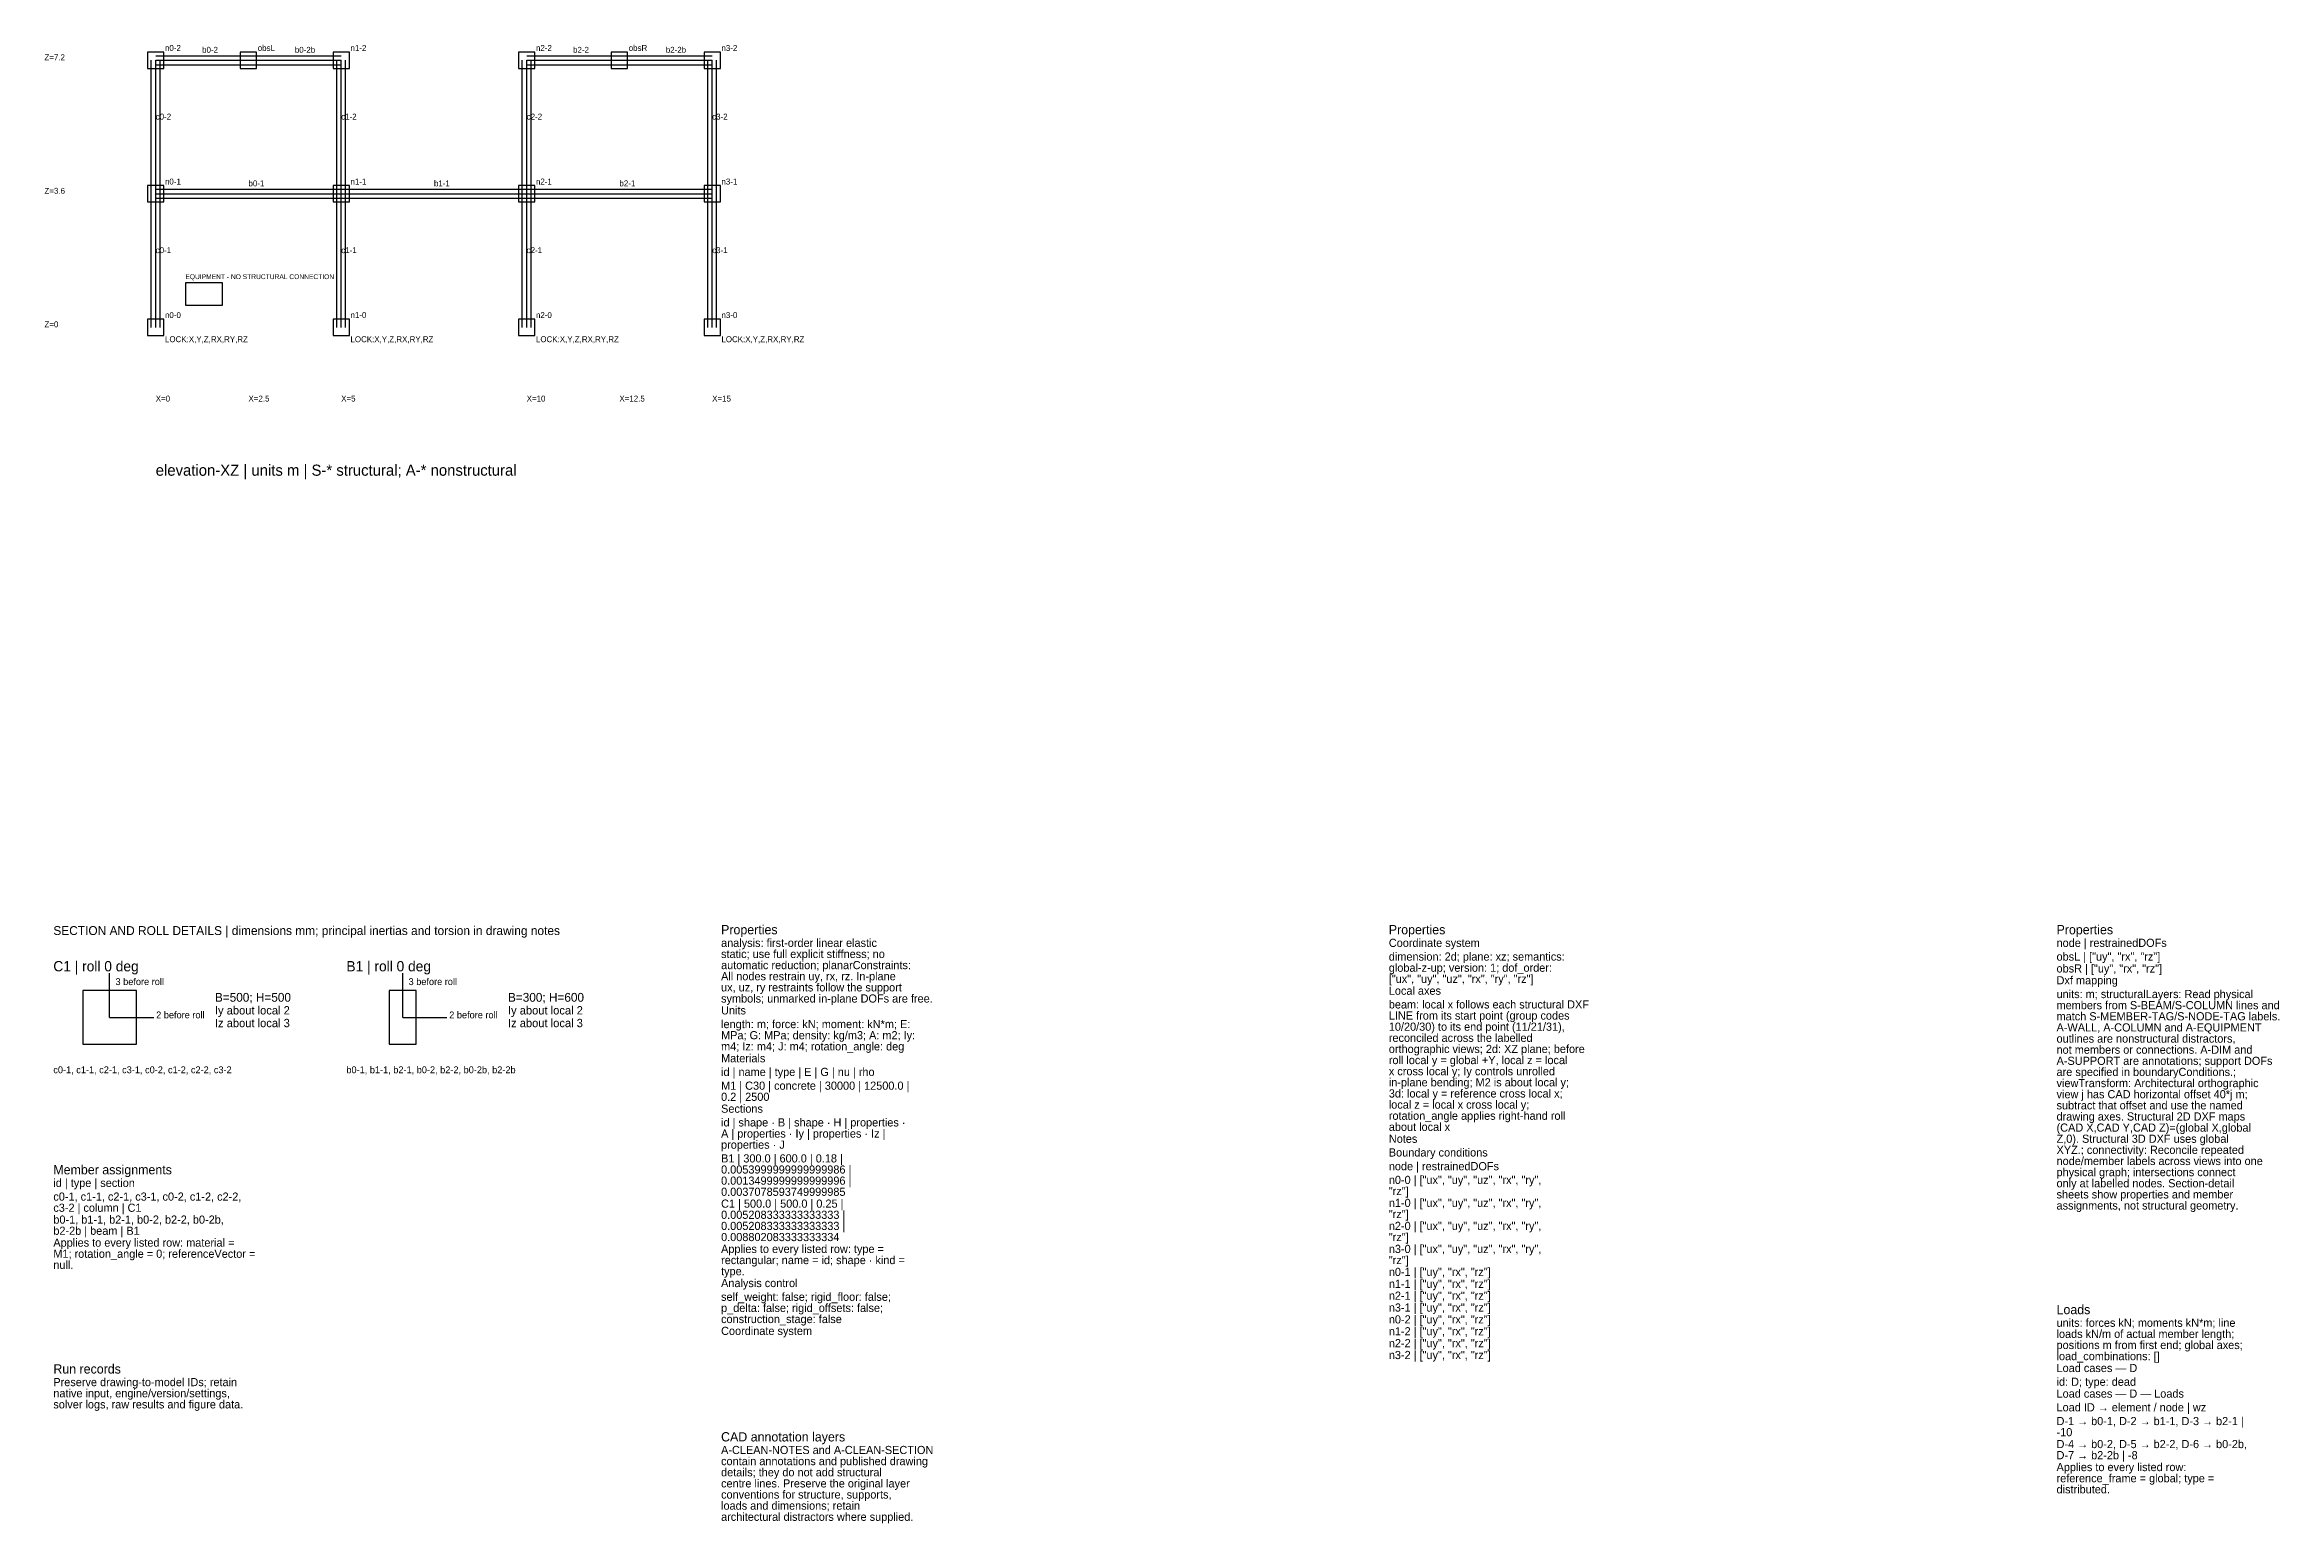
# Model space of a CAD drawing. Extents: x -3 to 57.2, y -32.2 to 7.6.
import ezdxf

# ---------------------------------------------------------------- set-up
doc = ezdxf.new("R2010")
doc.units = 0

msp = doc.modelspace()

# ---------------------------------------------------------------- linework, layer by layer
at = {"layer": 'A-CLEAN-SECTION'}
for p, q in [((-1.242, -18.6), (-1.242, -17.412)), ((6.658, -18.6), (6.658, -17.412)), ((-0.516, -17.874), (-1.968, -17.874)), ((-1.968, -17.874), (-1.968, -19.326)), ((-0.516, -19.326), (-0.516, -17.874)), ((7.021, -17.874), (6.295, -17.874)), ((6.295, -17.874), (6.295, -19.326)), ((7.021, -19.326), (7.021, -17.874)), ((-1.242, -18.6), (-0.054, -18.6)), ((6.658, -18.6), (7.846, -18.6)), ((-1.968, -19.326), (-0.516, -19.326)), ((6.295, -19.326), (7.021, -19.326))]:
    msp.add_line(p, q, dxfattribs=at)
at = {"layer": 'A-COLUMN'}
for p, q in [((0.22, 7.42), (-0.22, 7.42)), ((-0.22, 7.42), (-0.22, 6.98)), ((0.22, 6.98), (0.22, 7.42)), ((2.72, 7.42), (2.28, 7.42)), ((2.28, 7.42), (2.28, 6.98)), ((2.72, 6.98), (2.72, 7.42)), ((5.22, 7.42), (4.78, 7.42)), ((4.78, 7.42), (4.78, 6.98)), ((5.22, 6.98), (5.22, 7.42)), ((10.22, 7.42), (9.78, 7.42)), ((9.78, 7.42), (9.78, 6.98)), ((10.22, 6.98), (10.22, 7.42)), ((12.72, 7.42), (12.28, 7.42)), ((12.28, 7.42), (12.28, 6.98)), ((12.72, 6.98), (12.72, 7.42)), ((15.22, 7.42), (14.78, 7.42)), ((14.78, 7.42), (14.78, 6.98)), ((15.22, 6.98), (15.22, 7.42)), ((-0.22, 6.98), (0.22, 6.98)), ((2.28, 6.98), (2.72, 6.98)), ((4.78, 6.98), (5.22, 6.98)), ((9.78, 6.98), (10.22, 6.98)), ((12.28, 6.98), (12.72, 6.98)), ((14.78, 6.98), (15.22, 6.98)), ((0.22, 3.82), (-0.22, 3.82)), ((-0.22, 3.82), (-0.22, 3.38)), ((0.22, 3.38), (0.22, 3.82)), ((5.22, 3.82), (4.78, 3.82)), ((4.78, 3.82), (4.78, 3.38)), ((5.22, 3.38), (5.22, 3.82)), ((10.22, 3.82), (9.78, 3.82)), ((9.78, 3.82), (9.78, 3.38)), ((10.22, 3.38), (10.22, 3.82)), ((15.22, 3.82), (14.78, 3.82)), ((14.78, 3.82), (14.78, 3.38)), ((15.22, 3.38), (15.22, 3.82)), ((-0.22, 3.38), (0.22, 3.38)), ((4.78, 3.38), (5.22, 3.38)), ((9.78, 3.38), (10.22, 3.38)), ((14.78, 3.38), (15.22, 3.38)), ((0.22, 0.22), (-0.22, 0.22)), ((-0.22, 0.22), (-0.22, -0.22)), ((0.22, -0.22), (0.22, 0.22)), ((5.22, 0.22), (4.78, 0.22)), ((4.78, 0.22), (4.78, -0.22)), ((5.22, -0.22), (5.22, 0.22)), ((10.22, 0.22), (9.78, 0.22)), ((9.78, 0.22), (9.78, -0.22)), ((10.22, -0.22), (10.22, 0.22)), ((15.22, 0.22), (14.78, 0.22)), ((14.78, 0.22), (14.78, -0.22)), ((15.22, -0.22), (15.22, 0.22)), ((-0.22, -0.22), (0.22, -0.22)), ((4.78, -0.22), (5.22, -0.22)), ((9.78, -0.22), (10.22, -0.22)), ((14.78, -0.22), (15.22, -0.22))]:
    msp.add_line(p, q, dxfattribs=at)
at = {"layer": 'A-EQUIPMENT'}
for p, q in [((1.8, 1.2), (0.8, 1.2)), ((0.8, 1.2), (0.8, 0.6)), ((1.8, 0.6), (1.8, 1.2)), ((0.8, 0.6), (1.8, 0.6))]:
    msp.add_line(p, q, dxfattribs=at)
at = {"layer": 'A-WALL'}
for p, q in [((0, 7.32), (2.5, 7.32)), ((2.5, 7.32), (5, 7.32)), ((10, 7.32), (12.5, 7.32)), ((12.5, 7.32), (15, 7.32)), ((-0.12, 3.6), (-0.12, 7.2)), ((0, 7.08), (2.5, 7.08)), ((0.12, 3.6), (0.12, 7.2)), ((2.5, 7.08), (5, 7.08)), ((4.88, 3.6), (4.88, 7.2)), ((5.12, 3.6), (5.12, 7.2)), ((9.88, 3.6), (9.88, 7.2)), ((10, 7.08), (12.5, 7.08)), ((10.12, 3.6), (10.12, 7.2)), ((12.5, 7.08), (15, 7.08)), ((14.88, 3.6), (14.88, 7.2)), ((15.12, 3.6), (15.12, 7.2)), ((0, 3.72), (5, 3.72)), ((5, 3.72), (10, 3.72)), ((10, 3.72), (15, 3.72)), ((-0.12, 0), (-0.12, 3.6)), ((0, 3.48), (5, 3.48)), ((0.12, 0), (0.12, 3.6)), ((4.88, 0), (4.88, 3.6)), ((5, 3.48), (10, 3.48)), ((5.12, 0), (5.12, 3.6)), ((9.88, 0), (9.88, 3.6)), ((10, 3.48), (15, 3.48)), ((10.12, 0), (10.12, 3.6)), ((14.88, 0), (14.88, 3.6)), ((15.12, 0), (15.12, 3.6))]:
    msp.add_line(p, q, dxfattribs=at)
at = {"layer": 'S-BEAM'}
for p, q in [((0, 7.2), (2.5, 7.2)), ((2.5, 7.2), (5, 7.2)), ((10, 7.2), (12.5, 7.2)), ((12.5, 7.2), (15, 7.2)), ((0, 3.6), (5, 3.6)), ((5, 3.6), (10, 3.6)), ((10, 3.6), (15, 3.6))]:
    msp.add_line(p, q, dxfattribs=at)
at = {"layer": 'S-COLUMN'}
for p, q in [((0, 3.6), (0, 7.2)), ((5, 3.6), (5, 7.2)), ((10, 3.6), (10, 7.2)), ((15, 3.6), (15, 7.2)), ((0, 0), (0, 3.6)), ((5, 0), (5, 3.6)), ((10, 0), (10, 3.6)), ((15, 0), (15, 3.6))]:
    msp.add_line(p, q, dxfattribs=at)

# ---------------------------------------------------------------- texts
at = {"layer": 'A-CLEAN-NOTES'}
for s, height, p in [('Properties', 0.25, (15.24, -16.36)), ('Properties', 0.25, (33.24, -16.36)), ('Properties', 0.25, (51.24, -16.36)), ('static; use full explicit stiffness; no', 0.22, (15.24, -17)), ('analysis: first-order linear elastic', 0.22, (15.24, -16.7)), ('dimension: 2d; plane: xz; semantics:', 0.22, (33.24, -17.07)), ('Coordinate system', 0.22, (33.24, -16.7)), ('obsL | ["uy", "rx", "rz"]', 0.22, (51.24, -17.07)), ('node | restrainedDOFs', 0.22, (51.24, -16.7)), ('All nodes restrain uy, rx, rz. In-plane', 0.22, (15.24, -17.6)), ('automatic reduction; planarConstraints:', 0.22, (15.24, -17.3)), ('global-z-up; version: 1; dof_order:', 0.22, (33.24, -17.37)), ('["ux", "uy", "uz", "rx", "ry", "rz"]', 0.22, (33.24, -17.67)), ('obsR | ["uy", "rx", "rz"]', 0.22, (51.24, -17.39)), ('symbols; unmarked in-plane DOFs are free.', 0.22, (15.24, -18.2)), ('ux, uz, ry restraints follow the support', 0.22, (15.24, -17.9)), ('Local axes', 0.22, (33.24, -17.99)), ('units: m; structuralLayers: Read physical', 0.22, (51.24, -18.08)), ('Dxf mapping', 0.22, (51.24, -17.71)), ('length: m; force: kN; moment: kN*m; E:', 0.22, (15.24, -18.89)), ('Units', 0.22, (15.24, -18.52)), ('beam: local x follows each structural DXF', 0.22, (33.24, -18.36)), ('LINE from its start point (group codes', 0.22, (33.24, -18.66)), ('members from S-BEAM/S-COLUMN lines and', 0.22, (51.24, -18.38)), ('match S-MEMBER-TAG/S-NODE-TAG labels.', 0.22, (51.24, -18.68)), ('m4; Iz: m4; J: m4; rotation_angle: deg', 0.22, (15.24, -19.49)), ('MPa; G: MPa; density: kg/m3; A: m2; Iy:', 0.22, (15.24, -19.19)), ('reconciled across the labelled', 0.22, (33.24, -19.26)), ('10/20/30) to its end point (11/21/31),', 0.22, (33.24, -18.96)), ('A-WALL, A-COLUMN and A-EQUIPMENT', 0.22, (51.24, -18.98)), ('outlines are nonstructural distractors,', 0.22, (51.24, -19.28)), ('Materials', 0.22, (15.24, -19.81)), ('orthographic views; 2d: XZ plane; before', 0.22, (33.24, -19.56)), ('roll local y = global +Y, local z = local', 0.22, (33.24, -19.86)), ('A-SUPPORT are annotations; support DOFs', 0.22, (51.24, -19.88)), ('not members or connections. A-DIM and', 0.22, (51.24, -19.58)), ('id | name | type | E | G | nu | rho', 0.22, (15.24, -20.18)), ('M1 | C30 | concrete | 30000 | 12500.0 |', 0.22, (15.24, -20.55)), ('x cross local y; Iy controls unrolled', 0.22, (33.24, -20.16)), ('in-plane bending; M2 is about local y;', 0.22, (33.24, -20.46)), ('viewTransform: Architectural orthographic', 0.22, (51.24, -20.48)), ('are specified in boundaryConditions.;', 0.22, (51.24, -20.18)), ('0.2 | 2500', 0.22, (15.24, -20.85)), ('Sections', 0.22, (15.24, -21.17)), ('3d: local y = reference cross local x;', 0.22, (33.24, -20.76)), ('local z = local x cross local y;', 0.22, (33.24, -21.06)), ('view j has CAD horizontal offset 40*j m;', 0.22, (51.24, -20.78)), ('subtract that offset and use the named', 0.22, (51.24, -21.08)), ('A | properties · Iy | properties · Iz |', 0.22, (15.24, -21.84)), ('id | shape · B | shape · H | properties ·', 0.22, (15.24, -21.54)), ('about local x', 0.22, (33.24, -21.66)), ('rotation_angle applies right-hand roll', 0.22, (33.24, -21.36)), ('drawing axes. Structural 2D DXF maps', 0.22, (51.24, -21.38)), ('(CAD X,CAD Y,CAD Z)=(global X,global', 0.22, (51.24, -21.68)), ('properties · J', 0.22, (15.24, -22.14)), ('B1 | 300.0 | 600.0 | 0.18 |', 0.22, (15.24, -22.51)), ('Notes', 0.22, (33.24, -21.98)), ('Boundary conditions', 0.22, (33.24, -22.35)), ('XYZ.; connectivity: Reconcile repeated', 0.22, (51.24, -22.28)), ('Z,0). Structural 3D DXF uses global', 0.22, (51.24, -21.98)), ('Member assignments', 0.25, (-2.76, -22.83)), ('0.0053999999999999986 |', 0.22, (15.24, -22.81)), ('0.0013499999999999996 |', 0.22, (15.24, -23.11)), ('node | restrainedDOFs', 0.22, (33.24, -22.72)), ('n0-0 | ["ux", "uy", "uz", "rx", "ry",', 0.22, (33.24, -23.09)), ('physical graph; intersections connect', 0.22, (51.24, -22.88)), ('node/member labels across views into one', 0.22, (51.24, -22.58)), ('c0-1, c1-1, c2-1, c3-1, c0-2, c1-2, c2-2,', 0.22, (-2.76, -23.54)), ('id | type | section', 0.22, (-2.76, -23.17)), ('0.0037078593749999985', 0.22, (15.24, -23.41)), ('"rz"]', 0.22, (33.24, -23.39)), ('n1-0 | ["ux", "uy", "uz", "rx", "ry",', 0.22, (33.24, -23.71)), ('sheets show properties and member', 0.22, (51.24, -23.48)), ('only at labelled nodes. Section-detail', 0.22, (51.24, -23.18)), ('c3-2 | column | C1', 0.22, (-2.76, -23.84)), ('b0-1, b1-1, b2-1, b0-2, b2-2, b0-2b,', 0.22, (-2.76, -24.16)), ('0.005208333333333333 |', 0.22, (15.24, -24.03)), ('C1 | 500.0 | 500.0 | 0.25 |', 0.22, (15.24, -23.73)), ('"rz"]', 0.22, (33.24, -24.01)), ('assignments, not structural geometry.', 0.22, (51.24, -23.78)), ('Applies to every listed row: material =', 0.22, (-2.76, -24.78)), ('b2-2b | beam | B1', 0.22, (-2.76, -24.46)), ('0.005208333333333333 |', 0.22, (15.24, -24.33)), ('0.008802083333333334', 0.22, (15.24, -24.63)), ('"rz"]', 0.22, (33.24, -24.63)), ('n2-0 | ["ux", "uy", "uz", "rx", "ry",', 0.22, (33.24, -24.33)), ('null.', 0.22, (-2.76, -25.38)), ('M1; rotation_angle = 0; referenceVector =', 0.22, (-2.76, -25.08)), ('Applies to every listed row: type =', 0.22, (15.24, -24.95)), ('rectangular; name = id; shape · kind =', 0.22, (15.24, -25.25)), ('"rz"]', 0.22, (33.24, -25.25)), ('n3-0 | ["ux", "uy", "uz", "rx", "ry",', 0.22, (33.24, -24.95)), ('Analysis control', 0.22, (15.24, -25.87)), ('type.', 0.22, (15.24, -25.55)), ('n0-1 | ["uy", "rx", "rz"]', 0.22, (33.24, -25.57)), ('n1-1 | ["uy", "rx", "rz"]', 0.22, (33.24, -25.89)), ('self_weight: false; rigid_floor: false;', 0.22, (15.24, -26.24)), ('p_delta: false; rigid_offsets: false;', 0.22, (15.24, -26.54)), ('n2-1 | ["uy", "rx", "rz"]', 0.22, (33.24, -26.21)), ('n3-1 | ["uy", "rx", "rz"]', 0.22, (33.24, -26.53)), ('Loads', 0.25, (51.24, -26.6)), ('construction_stage: false', 0.22, (15.24, -26.84)), ('Coordinate system', 0.22, (15.24, -27.16)), ('n0-2 | ["uy", "rx", "rz"]', 0.22, (33.24, -26.85)), ('n1-2 | ["uy", "rx", "rz"]', 0.22, (33.24, -27.17)), ('units: forces kN; moments kN*m; line', 0.22, (51.24, -26.94)), ('loads kN/m of actual member length;', 0.22, (51.24, -27.24)), ('n2-2 | ["uy", "rx", "rz"]', 0.22, (33.24, -27.49)), ('n3-2 | ["uy", "rx", "rz"]', 0.22, (33.24, -27.81)), ('positions m from first end; global axes;', 0.22, (51.24, -27.54)), ('load_combinations: []', 0.22, (51.24, -27.84)), ('Preserve drawing-to-model IDs; retain', 0.22, (-2.76, -28.54)), ('Run records', 0.25, (-2.76, -28.2)), ('id: D; type: dead', 0.22, (51.24, -28.53)), ('Load cases — D', 0.22, (51.24, -28.16)), ('solver logs, raw results and figure data.', 0.22, (-2.76, -29.14)), ('native input, engine/version/settings,', 0.22, (-2.76, -28.84)), ('Load cases — D — Loads', 0.22, (51.24, -28.85)), ('Load ID → element / node | wz', 0.22, (51.24, -29.22)), ('D-1 → b0-1, D-2 → b1-1, D-3 → b2-1 |', 0.22, (51.24, -29.59)), ('CAD annotation layers', 0.25, (15.24, -30.03)), ('-10', 0.22, (51.24, -29.89)), ('D-4 → b0-2, D-5 → b2-2, D-6 → b0-2b,', 0.22, (51.24, -30.21)), ('A-CLEAN-NOTES and A-CLEAN-SECTION', 0.22, (15.24, -30.37)), ('contain annotations and published drawing', 0.22, (15.24, -30.67)), ('Applies to every listed row:', 0.22, (51.24, -30.83)), ('D-7 → b2-2b | -8', 0.22, (51.24, -30.51)), ('details; they do not add structural', 0.22, (15.24, -30.97)), ('centre lines. Preserve the original layer', 0.22, (15.24, -31.27)), ('distributed.', 0.22, (51.24, -31.43)), ('reference_frame = global; type =', 0.22, (51.24, -31.13)), ('conventions for structure, supports,', 0.22, (15.24, -31.57)), ('loads and dimensions; retain', 0.22, (15.24, -31.87)), ('architectural distractors where supplied.', 0.22, (15.24, -32.17))]:
    msp.add_text(s, height=height, dxfattribs=at).set_placement(p)
at = {"layer": 'A-CLEAN-SECTION'}
for s, height, p in [('SECTION AND ROLL DETAILS | dimensions mm; principal inertias and torsion in drawing notes', 0.24, (-2.76, -16.38)), ('C1 | roll 0 deg', 0.2772, (-2.76, -17.359)), ('B1 | roll 0 deg', 0.2772, (5.14, -17.359)), ('3 before roll', 0.1848, (-1.084, -17.729)), ('B=500; H=500', 0.2376, (1.596, -18.178)), ('3 before roll', 0.1848, (6.816, -17.729)), ('B=300; H=600', 0.2376, (9.496, -18.178)), ('2 before roll', 0.1848, (0.012, -18.626)), ('Iy about local 2', 0.2244, (1.596, -18.521)), ('Iz about local 3', 0.2244, (1.596, -18.864)), ('2 before roll', 0.1848, (7.912, -18.626)), ('Iy about local 2', 0.2244, (9.496, -18.521)), ('Iz about local 3', 0.2244, (9.496, -18.864)), ('c0-1, c1-1, c2-1, c3-1, c0-2, c1-2, c2-2, c3-2', 0.1848, (-2.76, -20.105)), ('b0-1, b1-1, b2-1, b0-2, b2-2, b0-2b, b2-2b', 0.1848, (5.14, -20.105))]:
    msp.add_text(s, height=height, dxfattribs=at).set_placement(p)
at = {"layer": 'A-DIM'}
for s, p in [('Z=7.2', (-3, 7.2)), ('Z=3.6', (-3, 3.6)), ('Z=0', (-3, 0)), ('X=0', (0, -2)), ('X=2.5', (2.5, -2)), ('X=5', (5, -2)), ('X=10', (10, -2)), ('X=12.5', (12.5, -2)), ('X=15', (15, -2))]:
    msp.add_text(s, height=0.16, dxfattribs=at).set_placement(p)
at = {"layer": 'A-EQUIPMENT-TAG'}
msp.add_text('EQUIPMENT - NO STRUCTURAL CONNECTION', height=0.13, dxfattribs=at).set_placement((0.8, 1.3))
at = {"layer": 'A-SUPPORT'}
for p in [(0.25, -0.4), (5.25, -0.4), (10.25, -0.4), (15.25, -0.4)]:
    msp.add_text('LOCK:X,Y,Z,RX,RY,RZ', height=0.16, dxfattribs=at).set_placement(p)
at = {"layer": 'ANNOTATION'}
msp.add_text('elevation-XZ | units m | S-* structural; A-* nonstructural', height=0.3, dxfattribs=at).set_placement((0, -4))
at = {"layer": 'S-MEMBER-TAG'}
for s, p in [('b0-2', (1.25, 7.4)), ('b0-2b', (3.75, 7.4)), ('b2-2', (11.25, 7.4)), ('b2-2b', (13.75, 7.4)), ('c0-2', (0, 5.6)), ('c1-2', (5, 5.6)), ('c2-2', (10, 5.6)), ('c3-2', (15, 5.6)), ('b0-1', (2.5, 3.8)), ('b1-1', (7.5, 3.8)), ('b2-1', (12.5, 3.8)), ('c0-1', (0, 2)), ('c1-1', (5, 2)), ('c2-1', (10, 2)), ('c3-1', (15, 2))]:
    msp.add_text(s, height=0.16, dxfattribs=at).set_placement(p)
at = {"layer": 'S-NODE-TAG'}
for s, p in [('n0-2', (0.25, 7.45)), ('obsL', (2.75, 7.45)), ('n1-2', (5.25, 7.45)), ('n2-2', (10.25, 7.45)), ('obsR', (12.75, 7.45)), ('n3-2', (15.25, 7.45)), ('n0-1', (0.25, 3.85)), ('n1-1', (5.25, 3.85)), ('n2-1', (10.25, 3.85)), ('n3-1', (15.25, 3.85)), ('n0-0', (0.25, 0.25)), ('n1-0', (5.25, 0.25)), ('n2-0', (10.25, 0.25)), ('n3-0', (15.25, 0.25))]:
    msp.add_text(s, height=0.16, dxfattribs=at).set_placement(p)

doc.saveas('drawing.dxf')
